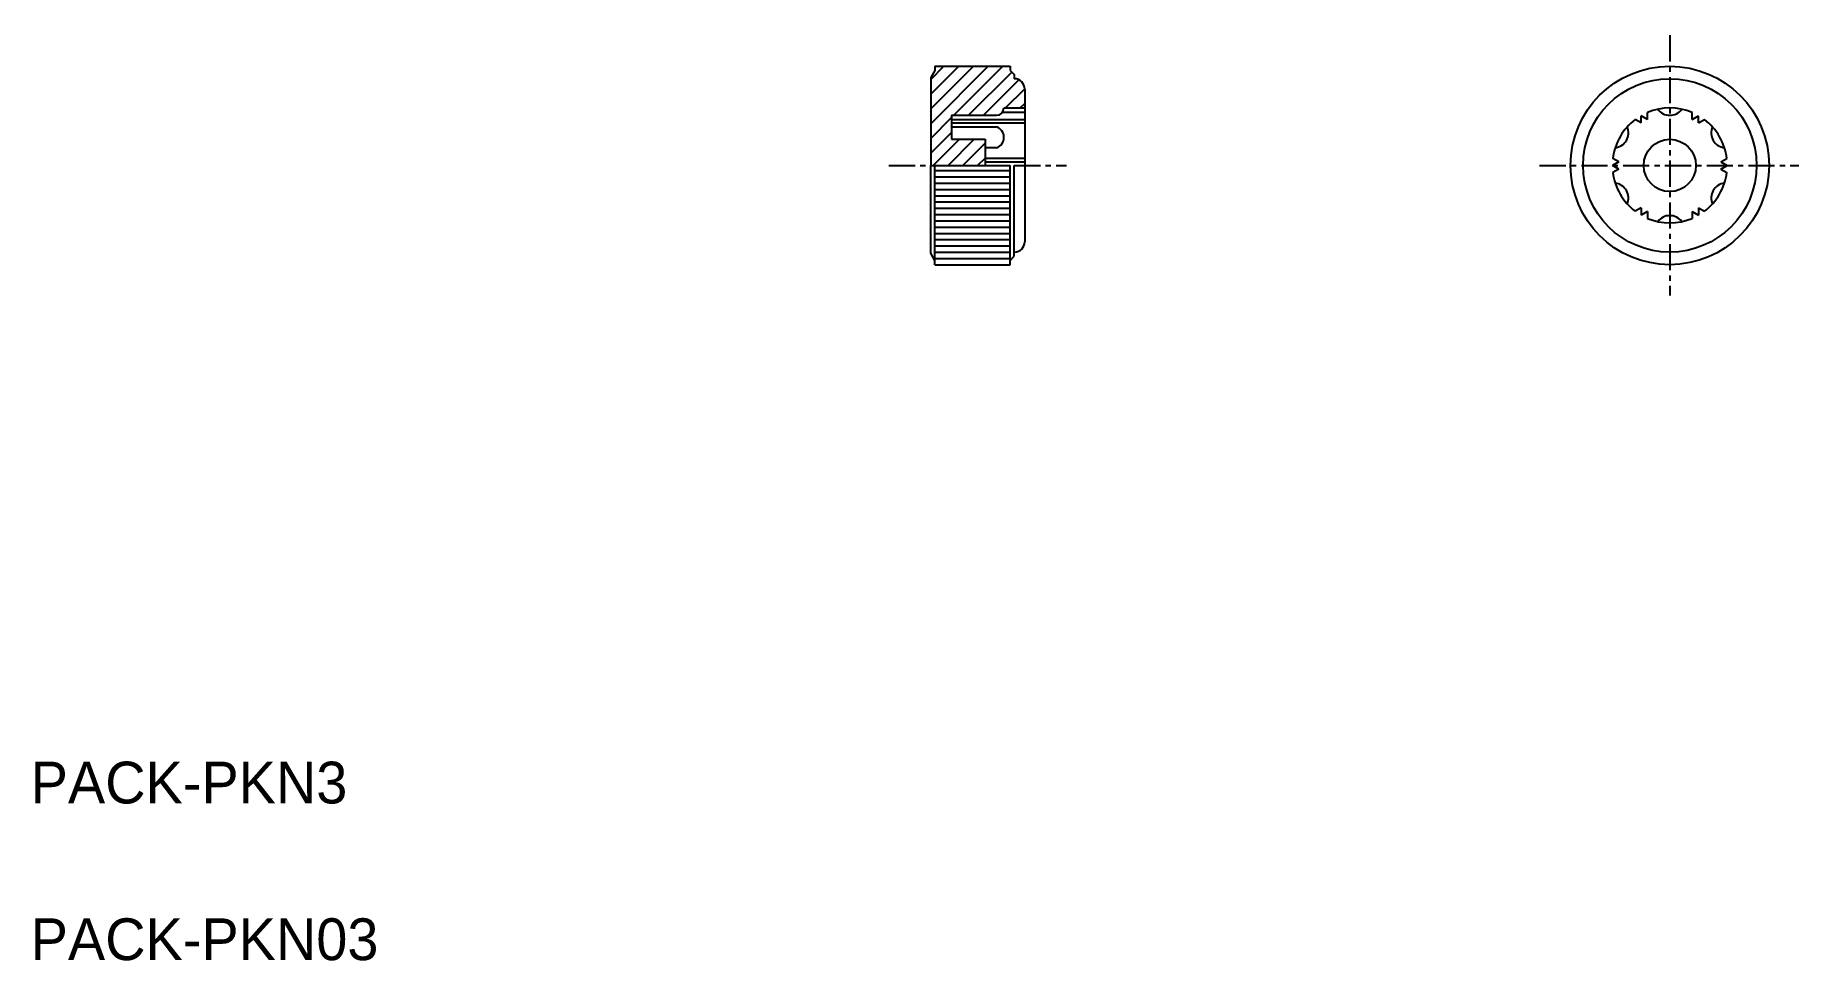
# Model space of a CAD drawing. Extents: x 1.4 to 85.9, y -10.4 to 33.9.
import ezdxf

# ---------------------------------------------------------------- set-up
doc = ezdxf.new("R2010")
doc.units = 0
doc.linetypes.add('CENTER', pattern=[2, 1.25, -0.25, 0.25, -0.25])
doc.layers.get('0').update_dxf_attribs({"linetype": 'CONTINUOUS'})
doc.layers.add('CENTER', color=1, linetype='CENTER')

msp = doc.modelspace()

# ---------------------------------------------------------------- linework, layer by layer
at = {"color": 3, "linetype": 'CONTINUOUS'}
for p, q in [((44.306, 31.074), (45.643, 32.411)), ((44.306, 31.781), (44.936, 32.411)), ((44.306, 30.366), (46.35, 32.411)), ((44.306, 29.659), (47.057, 32.411)), ((45.414, 30.061), (47.764, 32.411)), ((46.121, 30.061), (48.189, 32.128)), ((46.829, 30.061), (48.527, 31.759)), ((47.886, 30.411), (48.806, 31.331)), ((48.593, 30.411), (48.806, 30.624)), ((44.306, 28.952), (45.306, 29.952)), ((44.306, 28.245), (45.306, 29.245)), ((44.429, 27.661), (45.679, 28.911)), ((45.136, 27.661), (46.386, 28.911)), ((45.843, 27.661), (46.906, 28.724)), ((46.55, 27.661), (46.906, 28.017)), ((44.506, 27.661), (48.106, 27.661)), ((44.506, 27.411), (48.106, 27.411)), ((44.506, 27.111), (48.106, 27.111)), ((44.506, 26.811), (48.106, 26.811)), ((44.506, 26.511), (48.106, 26.511)), ((44.506, 26.211), (48.106, 26.211)), ((44.506, 25.911), (48.106, 25.911)), ((44.506, 25.611), (48.106, 25.611)), ((44.506, 25.311), (48.106, 25.311)), ((44.506, 25.011), (48.106, 25.011)), ((44.506, 24.711), (48.106, 24.711)), ((44.506, 24.411), (48.106, 24.411)), ((44.506, 24.111), (48.106, 24.111)), ((44.506, 23.811), (48.106, 23.811)), ((44.506, 23.511), (48.106, 23.511)), ((44.506, 23.211), (48.106, 23.211))]:
    msp.add_line(p, q, dxfattribs=at)
at = {"color": 7, "linetype": 'CONTINUOUS'}
for p, q in [((44.506, 32.211), (44.306, 31.864)), ((44.506, 32.411), (48.106, 32.411)), ((44.506, 32.411), (44.506, 32.211)), ((48.106, 32.411), (48.106, 32.211)), ((48.106, 32.211), (48.306, 32.011)), ((44.306, 31.864), (44.306, 27.661)), ((48.306, 32.011), (48.306, 31.811)), ((48.806, 31.311), (48.806, 24.011)), ((47.806, 30.411), (48.806, 30.411)), ((45.306, 30.061), (45.306, 28.911)), ((45.306, 30.061), (47.456, 30.061)), ((45.306, 29.867), (48.806, 29.867)), ((45.306, 29.693), (48.806, 29.693)), ((48.806, 30.193), (47.73, 30.193)), ((78.311, 29.693), (78.029, 29.856)), ((78.311, 29.693), (78.311, 30.042)), ((78.613, 29.867), (78.311, 30.042)), ((78.613, 29.867), (78.613, 30.193)), ((80.758, 29.867), (80.758, 30.193)), ((80.758, 29.867), (81.061, 30.042)), ((81.061, 29.693), (81.061, 30.042)), ((81.061, 29.693), (81.343, 29.856)), ((45.306, 29.504), (47.456, 29.504)), ((45.306, 28.911), (46.906, 28.911)), ((46.906, 28.911), (46.906, 27.661)), ((47.456, 28.506), (46.906, 28.506)), ((48.806, 27.998), (46.906, 27.998)), ((77.238, 27.835), (76.957, 27.998)), ((82.133, 27.835), (82.415, 27.998)), ((44.306, 23.457), (44.306, 27.661)), ((44.506, 22.911), (44.506, 27.661)), ((46.906, 27.835), (48.806, 27.835)), ((48.106, 22.911), (48.106, 27.661)), ((48.306, 23.311), (48.306, 27.661)), ((48.306, 27.661), (48.806, 27.661)), ((77.238, 27.835), (76.936, 27.661)), ((77.238, 27.486), (76.936, 27.661)), ((77.238, 27.486), (76.957, 27.323)), ((82.133, 27.835), (82.436, 27.661)), ((82.133, 27.486), (82.436, 27.661)), ((82.133, 27.486), (82.415, 27.323)), ((78.311, 25.628), (78.029, 25.466)), ((78.311, 25.628), (78.311, 25.279)), ((78.613, 25.454), (78.311, 25.279)), ((78.613, 25.454), (78.613, 25.128)), ((80.758, 25.454), (81.061, 25.279)), ((80.758, 25.454), (80.758, 25.128)), ((81.061, 25.628), (81.061, 25.279)), ((81.061, 25.628), (81.343, 25.466)), ((44.506, 23.111), (44.306, 23.457)), ((44.506, 22.911), (48.106, 22.911)), ((48.106, 23.111), (48.306, 23.311)), ((48.306, 23.311), (48.306, 23.511))]:
    msp.add_line(p, q, dxfattribs=at)
for radius in [4.75, 4.15, 1.25]:
    msp.add_circle((79.686, 27.661), radius, dxfattribs=at)
for centre, radius, start, end in [((48.306, 31.311), 0.5, 0, 90), ((47.456, 30.411), 0.35, 270, 0), ((79.686, 27.661), 2.75, 67.04459, 112.95541), ((79.686, 27.661), 2.75, 127.04459, 172.95541), ((79.686, 30.78), 0.72, 216.76943, 323.23057), ((79.686, 27.661), 2.75, 7.04459, 52.95541), ((47.277, 29.005), 0.531, 289.75788, 70.24212), ((76.984, 29.22), 0.72, 276.76943, 23.23057), ((82.388, 29.22), 0.72, 156.76943, 263.23057), ((79.686, 27.661), 2.75, 187.04459, 232.95541), ((79.686, 27.661), 2.75, 307.04459, 352.95541), ((76.984, 26.101), 0.72, 336.76943, 83.23057), ((82.388, 26.101), 0.72, 96.76943, 203.23057), ((79.686, 27.661), 2.75, 247.04459, 292.95541), ((79.686, 24.541), 0.72, 36.76943, 143.23057), ((48.306, 24.011), 0.5, 270, 0)]:
    msp.add_arc(centre, radius, start, end, dxfattribs=at)
at = {"layer": 'CENTER', "color": 1, "linetype": 'CENTER'}
for p, q in [((79.686, 33.892), (79.686, 21.429)), ((42.306, 27.661), (50.806, 27.661)), ((73.454, 27.661), (85.858, 27.661))]:
    msp.add_line(p, q, dxfattribs=at)

# ---------------------------------------------------------------- texts
at = {"color": 7, "linetype": 'CONTINUOUS'}
for s, p in [('PACK-PKN3', (1.219, -2.88)), ('PACK-PKN03', (1.219, -10.38))]:
    msp.add_text(s, height=2, dxfattribs=at).set_placement(p)

doc.saveas('drawing.dxf')
